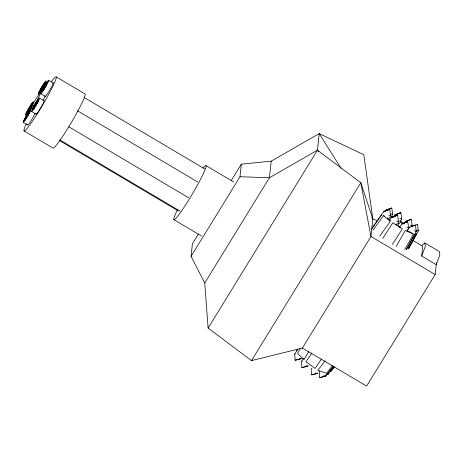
<?xml version="1.0" encoding="UTF-8"?>
<svg xmlns="http://www.w3.org/2000/svg" width="463" height="463" viewBox="0 0 463 463"><rect width="100%" height="100%" fill="white"/><g stroke="black" fill="none" stroke-linecap="round" stroke-linejoin="round"><path stroke-width="0.69" d="M436.459 262.579L435.185 274.536L366.627 386.096L302.391 348.06L251.496 360.631L208.13 328.07L204.739 282.997L191.074 256.323L192.417 243.764L198.436 233.965M191.074 256.323L239.984 176.739L241.327 164.18L271.191 161.159L319.21 133.61L363.802 154.729L372.825 218.912L370.95 236.495L302.391 348.06M271.191 161.159L269.42 177.746L204.739 282.997M208.13 328.07L317.439 150.197L319.21 133.61L341.04 168.341M421.533 245.633L424.878 242.977L439.404 251.583L439.85 254.887L436.233 264.691L421.706 256.085L422.76 246.241L412.903 240.401M421.706 256.085L425.323 246.287L424.878 242.977M388.59 219.468L390.645 215.694L389.684 209.444M390.934 217.593L392.641 214.45L391.843 208.338L391.472 208.084L385.835 210.3M400.049 222.176L401.757 219.034L400.889 212.847L394.951 214.884L393.706 216.638M407.064 231.159L408.771 228.01L407.671 221.673L401.965 223.866L399.476 227.374M406.404 249.574L416.312 231.332L415.357 225.082M408.794 248.423L418.361 230.811L417.562 224.7L417.198 224.445L417.562 224.7M406.254 249.736L414.53 234.579L416.7 233.543L408.424 248.695M408.331 248.712L416.677 233.647M396.201 246.484L405.275 230.429L413.459 234.116L404.731 249.551M301.054 358.744L295.145 360.214L294.763 354.305M307.82 366.123L301.911 367.599L301.529 361.69A3.993 1.1 35.6 0 1 302.27 361.192M319.539 377.31L319.892 377.611L319.539 377.345L319.32 371.639A3.993 1.1 35.6 0 1 319.597 371.141M300.452 348.535L297.506 353.425L304.041 359.525L308.833 351.579M231.164 180.709L241.327 164.18M294.798 353.981L297.825 349.061L296.737 350.861M301.558 361.366L303.45 358.287M382.843 238.295L392.844 222.732L402.335 228.919L392.335 244.481M311.912 352.974L305.933 361.753L315.089 368.432L321.467 359.068M371.911 228.531L381.691 214.601M397.601 225.516L399.233 223.195L398.099 222.367M371.401 229.092L383.833 211.55L389.476 209.334L389.84 209.589M389.204 220.92L391.686 217.413L397.329 215.197L397.694 215.451L398.498 221.557M404.216 223.259L405.461 221.505L411.132 219.294L412.267 225.649M407.845 229.526L409.506 227.188L415.126 224.977M372.97 230.25L383.509 215.648L384.782 216.296M379.776 236.061L390.309 221.459L383.509 215.648M325.142 360.787L317.757 370.354L326.577 373.247L332.654 365.371M330.715 371.644L334.274 367.095M333.435 366.366L328.059 373.137L331.109 371.008L334.245 367.061M325.865 375.91L333.528 366.314M377.357 220.845L372.825 218.912L360.804 182.758L317.439 150.197L269.42 177.746L239.984 176.739M252.74 359.925L251.496 360.631L360.804 182.758L370.95 236.495L435.185 274.536M294.995 359.959L295.336 360.278L300.597 358.744M301.76 367.344L302.102 367.657L307.363 366.129M391.461 208.084L385.997 210.26L391.472 208.084L391.843 208.338M389.458 209.334L383.995 211.504L389.609 209.484M400.582 212.696L395.113 214.838L400.588 212.667L400.935 212.934M391.75 217.598A3.993 0.475 31.5 0 1 391.843 217.361L397.312 215.197L397.688 215.457M411.086 219.283L405.623 221.459L411.08 219.294L411.462 219.549M407.596 221.679L402.127 223.82L407.608 221.65L407.949 221.916M417.186 224.474L411.555 226.667M391.848 217.367L397.318 215.226M396.623 224.104L399.233 223.195M317.057 373.438L311.773 374.984L311.46 374.741L317.514 373.438M326.363 374.625L328.342 374.046M319.869 377.617L325.153 376.078M319.892 377.611L325.611 376.078M407.139 230.713L410.912 232.414M391.756 216.36L393.596 217.257M390.708 217.089L391.935 217.685M56.243 76.904L85.157 94.024A31.478 2.72 -59.4 0 1 70.787 123.43A31.478 2.72 -59.4 0 1 52.927 148.05L24.012 130.931M206.087 165.644L233.769 182.034M84.11 97.479L204.698 168.897M48.621 80.244L53.176 82.941M77.304 110.663L197.84 182.046M40.808 93.636L45.362 96.327M39.558 98.104A7.773 0.671 -59.4 0 1 34.065 108.487A7.773 0.671 -59.4 0 1 33.139 107.769A7.773 0.671 -59.4 0 1 39.558 98.104L44.107 100.795M68.744 126.764L188.661 197.782M31.623 111.473L36.172 114.164M60.034 140.04L180.032 211.105M59.577 140.596L178.22 210.862M23.277 122.313L27.826 125.004M173.856 219.67L201.538 236.061M395.796 224.26L400.541 227.35M411.422 232.756L412.95 233.774M400.009 220.695L403.522 223.189M399.731 221.551L403.244 224.046M387.103 217.83L390.245 220.515M317.439 150.197L318.787 151.876M371.928 217.795L372.825 218.912L372.061 217.697M311.443 374.706L311.223 369.005A3.993 1.1 35.6 0 1 311.964 368.502M308.109 365.631A3.993 1.1 35.6 0 1 305.962 365.631M301.344 358.252A3.993 1.1 35.6 0 1 299.202 358.246M294.757 354.299A3.993 1.1 35.6 0 1 295.041 353.807M317.803 372.946A3.993 1.1 35.6 0 1 315.656 372.946M329.089 373.548A3.993 1.1 35.6 0 1 326.942 373.548M325.709 375.123A3.993 1.1 35.6 0 1 323.753 375.58M35.147 113.331A7.773 0.671 -59.4 0 1 30.627 121.341A7.773 0.671 -59.4 0 1 27.699 124.871M43.835 100.917A7.773 0.671 -59.4 0 1 40.675 107.896A7.773 0.671 -59.4 0 1 36.172 113.829M52.817 83.207A7.773 0.671 -59.4 0 1 50.143 89.475A7.773 0.671 -59.4 0 1 45.27 96.142M43.453 90.279A6.245 0.538 -59.4 0 1 46.589 84.897M33.782 109.216A6.245 0.538 -59.4 0 1 38.221 101.611M40.518 91.599A6.245 0.538 -59.4 0 1 44.309 85.059M25.424 119.888A6.245 0.538 -59.4 0 1 29.904 112.283M27.595 112.874A6.245 0.538 -59.4 0 1 32.034 105.269M45.027 96.078A9.173 0.793 -59.4 0 1 43.047 100.315M51.202 81.887A31.478 2.72 -59.4 0 1 52.695 86.627A31.478 2.72 -59.4 0 1 30.772 123.58A31.478 2.72 -59.4 0 1 26.281 123.893M203.054 168.063A31.478 2.72 -59.4 0 1 200.641 179.117A31.478 2.72 -59.4 0 1 178.747 214.884A31.478 2.72 -59.4 0 1 177.341 210.069M398.429 221.372A3.993 0.475 31.5 0 1 396.641 220.909M401.687 218.843A3.993 0.475 31.5 0 1 399.899 218.38M395.008 215.069A3.993 0.475 31.5 0 1 396.068 215.173M392.277 213.947A3.993 0.475 31.5 0 1 390.784 213.796M385.893 210.486A3.993 0.475 31.5 0 1 386.373 210.352M390.575 215.509A3.993 0.475 31.5 0 1 388.787 215.046M383.896 211.736A3.993 0.475 31.5 0 1 384.371 211.603M408.707 227.825A3.993 0.475 31.5 0 1 406.913 227.362M402.029 224.051A3.993 0.475 31.5 0 1 402.115 223.814M417.996 230.308A3.993 0.475 31.5 0 1 416.503 230.157M411.902 225.145A3.993 0.475 31.5 0 1 410.409 224.995M405.524 221.684A3.993 0.475 31.5 0 1 405.999 221.551M415.948 230.829A3.993 0.475 31.5 0 1 414.454 230.684M409.564 227.368A3.993 0.475 31.5 0 1 410.044 227.235M39.992 92.183A7.773 0.671 -59.4 0 0 46.138 81.048A7.773 0.671 -59.4 0 0 40.287 89.44A7.773 0.671 -59.4 0 0 39.992 92.183M25.112 120.091A7.773 0.671 -59.4 0 0 31.154 109.065A7.773 0.671 -59.4 0 0 25.187 117.712A7.773 0.671 -59.4 0 0 25.112 120.091M42.573 91.564A7.773 0.671 -59.4 0 0 48.713 80.429A7.773 0.671 -59.4 0 0 42.862 88.821A7.773 0.671 -59.4 0 0 42.573 91.564M42.99 90.65A6.245 0.538 -59.4 0 0 47.926 81.708A6.245 0.538 -59.4 0 0 43.227 88.45A6.245 0.538 -59.4 0 0 42.99 90.65M33.863 108.498A6.245 0.538 -59.4 0 0 38.799 99.557A6.245 0.538 -59.4 0 0 34.1 106.299A6.245 0.538 -59.4 0 0 33.863 108.498M27.467 112.758A7.773 0.671 -59.4 0 0 33.4 101.848A7.773 0.671 -59.4 0 0 27.329 110.726A7.773 0.671 -59.4 0 0 27.467 112.758M40.877 90.592A6.245 0.538 -59.4 0 0 45.328 82.194A6.245 0.538 -59.4 0 0 40.206 89.886A6.245 0.538 -59.4 0 0 40.877 90.592M25.315 119.5A6.245 0.538 -59.4 0 0 30.355 110.454A6.245 0.538 -59.4 0 0 25.789 116.907A6.245 0.538 -59.4 0 0 25.315 119.5M27.676 112.156A6.245 0.538 -59.4 0 0 32.613 103.214A6.245 0.538 -59.4 0 0 27.913 109.957A6.245 0.538 -59.4 0 0 27.676 112.156M33.782 105.466A9.173 0.793 -59.4 0 0 40.547 92.866A9.173 0.793 -59.4 0 0 33.174 103.81A9.173 0.793 -59.4 0 0 33.782 105.466"/></g></svg>
